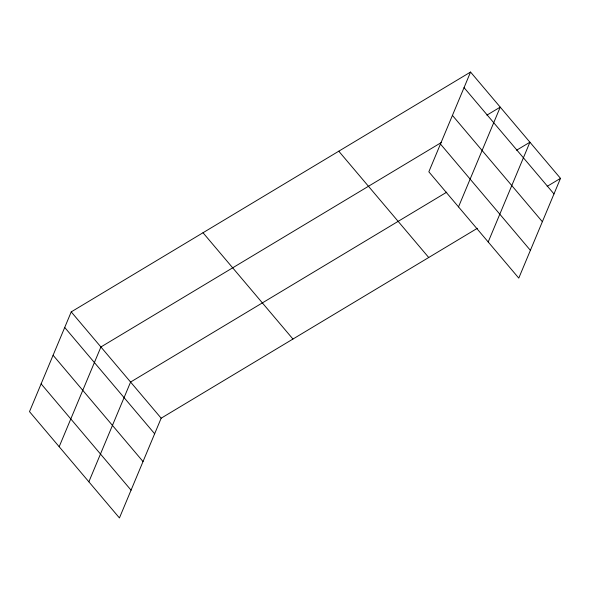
<?xml version="1.0" encoding="UTF-8"?>
<svg xmlns="http://www.w3.org/2000/svg" width="590" height="590" viewBox="0 0 590 590"><rect width="100%" height="100%" fill="white"/><g stroke="black" fill="none" stroke-linecap="round" stroke-linejoin="round"><path stroke-width="0.89" d="M470.562 72.054L428.834 171.808L518.772 278.111L560.5 178.357L470.562 72.054L71.228 311.889L29.5 411.643L119.438 517.946L161.166 418.192L477.354 228.293M59.177 446.726L100.912 346.972L441.409 142.463M88.861 481.801L130.589 382.047L446.777 192.148M458.511 206.891L500.239 107.129L486.905 115.139M488.196 241.966L529.923 142.212L516.582 150.221M547.166 186.366L560.5 178.357M464.042 87.63L553.981 193.933M452.427 115.404L542.365 221.715M440.45 144.026L530.395 250.337M338.778 151.195L428.724 257.506M203.004 232.74L292.95 339.051M71.228 311.889L161.166 418.192M64.716 327.465L154.654 433.768M53.093 355.246L143.031 461.55M41.123 383.861L131.061 490.172"/></g></svg>
